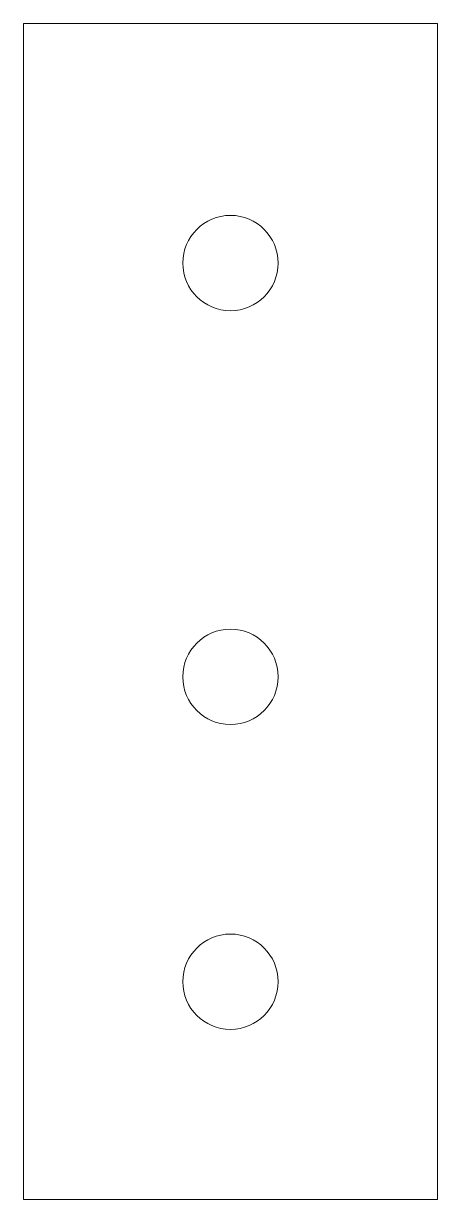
# Model space of a CAD drawing. Header units: inches. Extents: x 1256.4 to 1261.2, y 10489.1 to 10502.6.
import ezdxf

# ---------------------------------------------------------------- set-up
doc = ezdxf.new("R2010")
doc.units = ezdxf.units.IN
doc.header["$MEASUREMENT"] = 0
doc.layers.add('S-FSTN', color=2, linetype='Continuous', lineweight=9)

msp = doc.modelspace()

# ---------------------------------------------------------------- linework, layer by layer
at = {"layer": 'S-FSTN'}
for p, q in [((1256.437, 10502.625), (1256.437, 10497.125)), ((1261.187, 10502.625), (1256.437, 10502.625)), ((1261.187, 10497.125), (1261.187, 10502.625)), ((1256.437, 10497.125), (1256.437, 10489.125)), ((1261.187, 10489.125), (1261.187, 10497.125)), ((1256.437, 10489.125), (1261.187, 10489.125))]:
    msp.add_line(p, q, dxfattribs=at)
for centre, start, end in [((1258.812, 10499.875), 0, 180), ((1258.812, 10499.875), 180, 0), ((1258.812, 10495.125), 0, 180), ((1258.812, 10495.125), 180, 0), ((1258.812, 10491.625), 0, 180), ((1258.812, 10491.625), 180, 0)]:
    msp.add_arc(centre, 0.547, start, end, dxfattribs=at)

doc.saveas('drawing.dxf')
